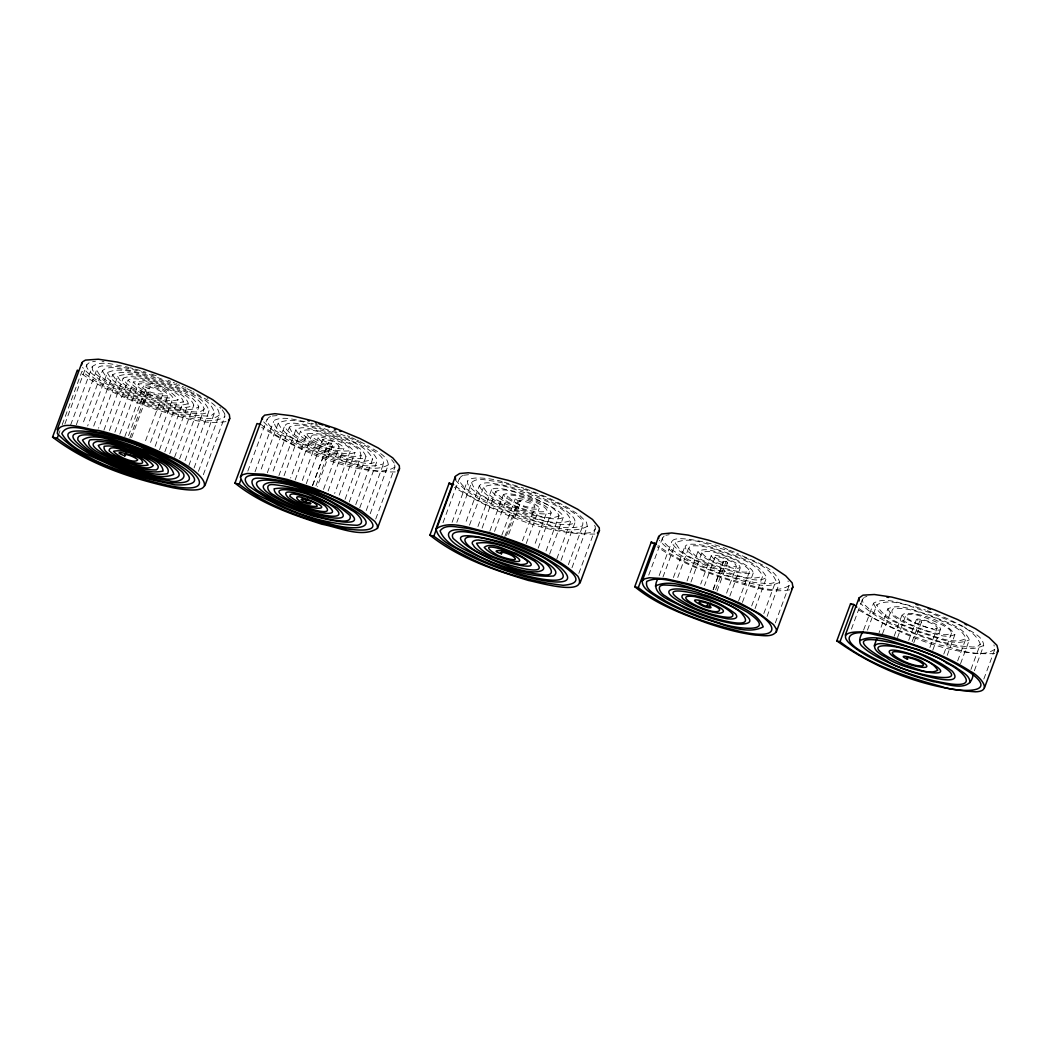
<?xml version="1.0" encoding="UTF-8"?>
<svg xmlns="http://www.w3.org/2000/svg" width="1051" height="1051" viewBox="0 0 1051 1051"><rect width="100%" height="100%" fill="white"/><g stroke="black" fill="none" stroke-linecap="round" stroke-linejoin="round"><path stroke-width="0.75" stroke-dasharray="5 3.75" d="M913.739 642.923L921.451 622.074C906.001 615.177 935.232 621.719 937.111 625.516A15.581 3.271 20.3 0 1 940.29 628.209A16.79 3.521 20.3 0 1 939.804 629.891A18.012 3.77 20.3 0 1 935.311 629.996M538.165 548.162L551.21 512.901C546.284 496.335 469.902 483.092 522.137 506.056C530.256 510.352 549.371 511.062 531.386 502.483C528.955 499.107 504.992 495.875 520.757 501.642L508.29 535.366M359.757 507.83L377.27 460.483C373.223 448.107 356.828 444.245 346.449 438.175C332.615 432.184 318.256 427.179 303.424 424.341C265.023 417.694 296.973 440.789 310.965 444.915C313.934 448.265 384.443 471.387 360.506 449.079C348.446 440.829 334.599 435.548 320.686 431.344C313.014 430.174 302.806 424.867 295.856 429.767L278.909 475.591M131.598 437.623L149.636 388.896C146.312 384.666 162.774 390.827 162.918 393.77L144.854 442.589M921.451 622.074C917.392 617.502 932.644 623.282 934.444 625.095A11.916 2.496 20.3 0 1 936.901 627.158A13.124 2.746 20.3 0 1 936.559 628.485A14.28 2.995 20.3 0 1 933.012 628.577M506.477 535.498L519.522 500.237C547.164 506.056 531.819 512.113 514.241 501.669C490.2 485.904 547.965 502.47 547.032 511.351L533.987 546.599M306.261 483.775L322.644 439.489C337.765 439.463 349.142 453.809 323.485 443.601C287.081 425.786 348.971 438.937 350.443 450.669L334.625 493.431M149.636 388.896C129.352 381.211 168.817 388.476 167.805 395.741L149.781 444.481M164.823 451.851L183.413 401.587C179.826 391.721 165.835 389.106 157.111 384.64C148.046 382.301 137.247 376.232 128.104 380.015C137.234 392.194 157.86 399.144 173.06 397.83C166.583 388.318 149.781 382.498 138.338 383.97C143.448 390.552 154.72 394.756 162.918 393.77M185.042 460.64L204.196 408.852C198.35 393.941 178.144 389.803 165.007 382.735C148.191 377.861 123.913 364.605 107.36 372.645L87.64 425.944M169.75 453.73L188.339 403.466C184.201 391.931 167.792 388.883 157.624 383.641C146.851 380.856 134.068 373.683 123.177 378.137C126.501 387.635 139.901 390.184 148.178 394.545C157.558 397.16 168.291 403.019 177.961 399.735C170.722 387.99 147.245 380.199 133.477 381.947C140.151 391.379 156.271 396.805 167.805 395.741M188.865 465.514L209.149 410.691C202.79 394.296 180.549 389.763 166.15 381.999C153.328 376.875 140.151 372.553 126.619 369.729C119.105 369.164 108.45 364.71 102.42 370.806L82.701 424.118M107.36 372.645C115.36 388.515 137.287 392.798 152.579 399.866C165.506 402.98 181.468 411.624 193.844 405.108C188.996 393.442 173.389 390.013 162.984 384.43C148.992 380.515 131.756 370.307 117.699 376.416L98.544 428.204M502.181 481.739C495.205 478.639 452.035 472.03 473.213 490.173C499.094 508.382 529.98 519.457 561.129 524.41C595.628 527.011 555.703 502.312 545.666 499.645C531.478 493.287 516.724 488.071 501.511 484.8C494.64 484.248 484.958 480.136 479.361 485.615L465.186 523.937M295.856 429.767C300.599 440.106 314.735 442.944 324.325 447.673C333.876 450.051 345.503 456.686 355.002 452.39C344.964 439.646 323.104 431.803 307.023 433.695L290.641 477.982M117.699 376.416C122.822 387.727 138.298 390.841 148.756 396.043C159.594 398.855 172.443 406.041 183.413 401.587M102.42 370.806C111.235 388.436 135.632 393.192 152.592 401.048C167.07 404.556 184.897 414.186 198.797 406.947C193.397 393.823 175.806 389.974 164.14 383.694C148.257 379.227 128.748 367.692 112.759 374.576L93.605 426.364M270.488 416.432C260.884 421.044 274.981 430.371 279.474 433.262C293.439 442.235 308.784 448.816 324.312 454.518C342.981 459.615 364.263 470.598 383.326 463.819C385.008 455.556 373.131 451.378 367.811 447.135C358.194 441.525 347.999 436.966 337.634 432.933C319.346 428.44 296.5 414.462 278.226 423.119L260.149 471.991M112.759 374.576C118.553 387.517 136.302 391.064 148.23 397.028C160.777 400.313 175.622 408.589 188.339 403.466M355.764 504.611L372.711 458.788C364.487 442.786 342.14 438.595 326.585 431.606C314.972 429.15 300.757 421.477 289.393 427.126L272.445 472.95M957.671 660.908L965.935 638.574C961.415 626.961 945.769 623.571 935.548 618.067C922.147 613.285 908.103 607.268 893.613 608.45C886.505 614.02 903.243 620.235 907.236 622.901C919.152 628.472 931.738 633.254 944.888 634.751C969.337 633.057 914.186 611.984 911.256 614.349C892.825 615.045 929.439 629.733 933.012 628.59M751.675 605.941L762.698 576.158C755.143 560.117 730.8 555.966 715.311 549.515C710.095 547.072 676.516 540.385 694.094 554.376C702.068 565.832 783.113 585.525 732.613 558.751C723.403 556.097 710.607 548.057 701.858 552.944C708.453 561.326 720.46 563.98 730.392 566.673C747.905 567.947 719.501 554.534 715.035 557.161L704.498 585.565M970.94 669.448L980.307 644.132C973.528 626.251 946.268 620.615 930.371 612.615C914.173 608.844 892.588 596.495 876.836 604.811C884.036 620.353 905.345 624.622 919.835 631.73C934.116 635.185 951.917 645.445 965.935 638.574M479.361 485.615C490.318 515.095 624.57 538.138 528.141 495.402C446.898 470.007 524.134 521.638 551.21 512.901M546.021 551.039L559.066 515.791C553.89 504.48 538.335 501.419 527.825 496.282C517.828 493.891 505.426 486.771 495.612 491.553C505.925 504.716 530.61 514.018 547.032 511.351M455.438 486.087C480.885 505.111 511.351 516.172 541.41 525.539C555.716 529.441 570.351 533.356 585.302 533.133C589.007 533.12 596.482 532.029 595.208 526.748M947.214 655.364L954.925 634.515C935.535 607.031 860.112 607.215 935.311 629.996M462.742 475.512C453.769 479.834 466.013 488.846 470.375 491.723C484.682 501.445 500.67 508.395 516.79 514.543C537.626 520.862 560.538 532.016 582.267 525.999C585.67 518.76 574.24 513.913 569.747 510.116C560.945 504.585 551.539 500.118 541.988 496.059C526.787 489.753 511.101 484.445 494.929 481.266C487.598 480.727 477.614 476.852 471.584 482.501L456.83 522.36M755.052 608.582L766.613 577.301C757.022 559.684 730.879 555.007 713.143 547.952C706.587 544.825 670.972 538.966 691.519 554.192C701.753 567.474 791.902 588.468 733.072 558.002C723.141 555.427 706.942 545.364 698.074 551.801C706.495 561.786 720.855 565.162 733.112 568.263C755.603 570.062 716.086 551.552 711.172 555.821L700.702 584.12M960.548 663.68L969.35 639.849C962.952 625.581 943.325 621.68 930.148 615.163C917.037 611.958 900.799 602.604 887.885 608.792L879.07 632.623M887.885 608.792C893.153 620.681 909.496 623.913 920.44 629.339C931.12 631.914 944.415 639.612 954.925 634.515M983.828 679.051L994.85 649.268L993.944 644.894M763.827 613.534L775.94 580.769C768.11 563.152 743.701 558.423 727.437 550.382C711.356 546.507 691.466 535.117 675.635 542.776C682.152 557.779 702.843 561.878 716.572 568.775C730.997 572.519 748.128 582.136 762.698 576.158M727.765 549.607C718.766 543.866 642.844 525.671 684.608 554.705C700.781 564.282 718.49 571.087 736.567 576.079C745.895 577.354 758.27 583.45 766.613 577.301M278.226 423.119C286.647 441.236 314.367 446.636 331.538 454.36C344.321 456.896 360.48 465.646 372.711 458.788M664.114 536.076L662.38 538.322L663.115 541.462L671.628 549.752L688.024 559.526L709.464 569.195L732.363 577.183L754.526 582.556L769.082 583.725L773.51 582.885L775.94 580.769M775.323 622.875L789.091 585.643L788.014 581.019M767.072 616.451L779.737 582.201C773.654 565.701 751.215 560.958 736.869 553.115M305.026 421.622C295.252 420.111 284.138 415.868 274.587 420.177C272.222 431.344 290.641 436.283 298.011 441.735C316.574 450.866 336.215 458.039 356.539 462.006C363.12 462.519 372.133 465.816 377.27 460.483M571.994 567.737L587.312 526.341L586.497 522.216L579.521 515.161L564.991 505.938L547.532 497.399L525.684 488.807M714.969 557.266L720.355 560.827A4.243 0.893 20.3 0 0 722.037 561.339L723.692 561.405L713.235 589.729M375.733 519.01L394.94 467.078L394.585 463.806M863.528 597.848L862.254 600.134L863.462 603.734L872.947 612.418L890.223 622.507L912.36 632.347L935.81 640.453L958.276 645.853L973.16 647.048L977.995 646.102L980.307 644.132M289.393 427.126C292.677 437.584 306.813 440.724 315.563 445.769C329.843 450.761 345.332 458.617 360.716 455.74C361.767 445.611 342.298 441.814 335.098 437.295C324.299 434.299 311.503 426.969 300.507 431.238M370.202 513.768L388.279 464.897C387.635 454.886 374.76 450.748 367.666 445.571M974.356 670.735L983.723 645.419C983.013 635.737 970.638 631.717 963.728 626.698M322.644 439.489L324.352 441.17L328.319 442.55M711.172 555.821L713.419 558.462L720.066 561.628A8.355 1.747 20.3 0 0 723.338 562.653L724.323 562.876A7.134 1.498 20.3 0 0 726.451 563.165L726.924 563.152A5.925 1.235 20.3 0 0 727.515 562.797L727.502 562.692A4.401 0.92 20.3 0 0 726.083 561.47L723.535 561.26L723.193 562.167M307.023 433.695C309.007 445.716 368.625 457.251 331.17 440.014C307.956 431.554 321.79 445.23 333.009 444.087L317.179 486.797M556.833 558.804L571.008 520.481C564.952 505.15 543.42 501.077 529.665 494.088C515.397 490.607 497.557 480.268 483.552 487.178C489.805 500.512 508.145 504.152 520.639 510.221C532.542 513.046 547.4 521.585 559.066 515.791M203.342 474.71L224.861 416.511L224.756 413.91M471.584 482.501C476.655 498.029 498.502 502.247 511.535 509.617C530.046 514.99 552.077 527.747 571.008 520.481M194.093 467.918L214.378 413.096C211.29 398.592 191.518 393.81 180.102 386.676C155.206 376.311 128.853 364.789 101.382 365.998C91.187 368.402 102.289 378.399 106.966 380.764C117.357 387.793 128.839 393.035 140.427 397.777C155.811 403.82 171.681 409.062 188.116 411.375C193.266 411.532 200.675 413.647 204.196 408.852M58.869 433.761L59.999 430.713M62.245 424.617L81.965 371.318C105.389 390.42 134.515 400.983 162.813 410.626C180.995 414.396 207.651 427.034 224.743 416.827M64.86 424.065L86.826 364.671L89.65 362.319L95.457 361.229M70.64 424.972L92.265 366.549C101.211 359.902 114.033 365.052 124.241 366.379M76.342 424.775L97.191 368.428M103.918 430.187L123.072 378.413M109.422 430.503L128.025 380.239M114.887 432.211L133.477 381.947M119.814 434.089L138.496 383.707M124.806 436.638L143.527 386.032M128.55 435.639L146.023 388.423M129.89 438.057L148.493 387.793M155.128 446.386L173.152 397.646M159.502 449.775L178.092 399.511M174.545 457.264L193.699 405.476M179.642 458.735L198.797 406.947M198.468 471.321L219.304 414.961C218.779 403.426 203.487 398.763 195.25 392.877M247.826 471.137L267.033 419.204M255.025 471.807L273.667 421.398M267.322 472.753L284.834 425.405M284.033 475.761L300.428 431.462C311.227 444.481 333.758 452.955 350.443 450.669M295.134 480.005L311.516 435.718M302.32 480.478L318.138 437.702M312.397 485.733L328.398 442.484M312.712 485.352L328.438 442.524L332.983 443.982M315.97 485.733L331.788 442.97M323.524 489.372L339.342 446.596M328.07 491.093L343.887 448.33M339.184 495.152L355.002 452.39M345.043 499.343L361.426 455.044M349.247 501.984L366.195 456.16M366.221 510.51L383.733 463.163M443.01 522.728L459.445 478.271M452.088 522.321L467.406 480.924M469.495 525.185L483.67 486.863M477.929 526.538L491.54 489.74M482.094 528.127L495.704 491.342M489.858 531.136L503.468 494.351M494.548 531.464L507.594 496.203M501.761 535.34L515.24 498.883M504.822 536.601L517.867 501.353M522.478 540.858L534.946 507.134M526.223 543.551L539.268 508.29M549.634 554.14L563.244 517.355M561.011 560.38L575.331 521.664M568.381 564.637L583.121 524.777M578.825 573.399L595.273 528.942M648.73 575.12L662.498 537.889M659.174 575.593L671.839 541.344M662.971 577.025L675.635 542.776M673.389 577.538L684.95 546.257M677.737 577.472L688.76 547.689M687.039 580.993L698.179 550.855M690.954 582.096L701.963 552.314M713.064 589.558L723.535 561.26M715.6 589.769L726.07 561.47M717.032 591.174L727.489 562.876M726.596 593.145L736.515 566.344M729.828 596.101L740.285 567.803M738.617 600.936L749.639 571.153M742.413 602.381L753.422 572.598M851.428 629.076L862.437 599.28M863.62 630.009L873.539 603.208C885.467 596.18 901.259 604.194 913.871 606.374M867.469 630.127L876.836 604.811M882.498 633.898L891.301 610.079M894.125 636.262L902.389 613.929M897.528 637.563L905.857 615.111M908.708 640.361L916.419 619.512M912.137 641.57L919.848 620.721M929.912 647.482L937.072 628.117M932.749 650.28L940.461 629.431M943.785 654.09L951.497 633.241M92.265 366.549L92.357 369.689L94.432 372.855L105.166 381.513L122.678 391.195L144.289 400.47L166.741 407.998L188.681 413.017L202.58 413.871L207.126 412.793L209.149 410.691M873.539 603.208C879.805 620.051 904.622 624.82 919.507 632.426C934.956 636.183 954.15 647.232 969.35 639.849M86.826 364.671L86.773 367.351L89.44 371.607L101.33 381.079L120.563 391.642L144.223 401.745L168.712 409.89L191.518 415.119L207.599 416.117L211.711 415.237L214.378 413.096M394.94 467.078C379.858 476.484 359.284 466.276 342.968 463.255C314.38 454.045 284.9 443.758 261.279 424.643M994.85 649.268C978.98 659.91 955.241 647.508 938.031 644.644C910.048 635.75 882.025 625.056 857.931 607.938M789.091 585.643C771.999 596.048 746.236 582.582 728.146 579.022C703.671 570.64 679.012 561.063 658.018 545.64M779.737 582.201C763.065 591.345 740.219 578.746 722.943 575.068C700.741 566.226 675.557 558.712 659.319 540.24M587.312 526.341C569.76 536.155 543.262 522.754 524.83 518.419C500.736 508.829 473.397 500.644 455.898 480.53M388.279 464.897C372.146 473.922 350.85 462.138 334.087 458.932C309.244 449.775 281.786 441.367 263.341 421.53M983.723 645.419C966.486 654.195 944.704 642.306 927.008 638.496C903.729 629.654 878.347 621.417 860.493 603.287M219.304 414.961C212.171 421.359 200.938 417.51 192.254 416.735C177.672 414.094 163.43 409.811 149.478 404.858C126.133 395.176 99.49 387.11 82.569 367.39M519.522 500.237L520.757 501.642M864.421 597.27L866.904 596.39M789.643 589.821C768.097 593.684 746.46 584.973 725.978 579.219C702.029 570.929 678.158 561.3 657.217 546.822M994.758 653.525C947.739 656.244 898.828 633.214 858.838 610.092M225.965 421.609C202.436 425.3 179.012 416.341 156.691 409.811C129.996 400.378 103.037 389.79 80.257 372.632M665.914 535.301L669.211 534.683M594.892 534.039C545.154 535.143 496.243 513.124 454.492 487.414M395.215 471.925C347.855 472.924 301.401 451.891 261.738 427.442M463.557 475.262L470.178 474.526M272.327 415.986L277.096 415.605M102.078 361.294L103.983 361.452M125.437 366.654L129.102 367.522M130.337 367.824L132.886 368.481M504.204 482.238L523.477 488.045M311.306 423.211L313.461 423.803M135.461 369.177L140.729 370.688M315.642 424.42L317.875 425.077M915.513 606.861L925.576 610.106M143.396 371.502L146.089 372.343M151.515 374.13L157.019 376.048M927.271 610.697L945.755 617.935L962.374 625.962M333.811 430.411L336.11 431.265M729.591 550.277L735.069 552.392M167.937 380.199L170.617 381.29M173.27 382.393L174.584 382.958M347.408 435.797L349.602 436.743M175.898 383.523L177.212 384.101M178.499 384.666L179.787 385.244M351.757 437.689L356 439.646M182.309 386.4L183.557 386.978M357.038 440.133L359.074 441.118M184.792 387.569L186.014 388.161M187.223 388.739L191.913 391.103M360.073 441.604L366.76 445.072M193.029 391.695L194.146 392.286M206.902 397.83L207.914 398.46M219.751 407.223L220.841 408.287M391.629 459.707L394.204 463.044M222.247 409.811L224.599 413.503M594.643 525.316L595.102 526.406"/><path stroke-width="1.5" d="M259.847 424.276L256.996 423.54L234.964 483.105C260.096 503.468 291.482 514.399 321.908 524.226C338.987 527.326 361.807 538.519 377.467 528.351L399.498 468.785L399.314 465.685L392.838 457.947L378.176 447.962L359.981 438.556L336.149 428.624L313.093 420.952L292.152 415.802L274.85 413.674L264.616 415.171L262.461 417.497L240.429 477.062C245.014 492.38 264.983 497.425 277.53 505.058C294.07 512.638 311.254 518.852 328.884 523.359C353.451 531.872 388.029 528.955 347.395 506.122C319.649 491.697 289.314 478.875 257.679 478.113C246.959 478.087 253.527 489.372 259.676 491.645C275.546 502.614 293.715 509.774 311.937 515.805C415.171 542.145 302.373 477.785 268.741 482.724C246.906 487.953 296.855 508.001 300.074 509.065C305.802 512.599 361.938 528.469 336.806 507.488C318.046 497.53 295.607 485.023 274.088 488.82C274.153 495.56 283.849 498.069 288.618 501.38C298.931 506.398 309.809 510.379 321.067 512.625C346.896 517.079 322.158 500.329 313.014 498.424C310.045 496.926 277.109 485.457 287.921 497.333C304.041 511.022 346.869 512.783 301.322 497.268C292.073 494.732 298.668 501.971 303.608 502.457C305.815 503.206 308.074 504.099 310.439 504.033C313.211 501.524 301.703 503.981 307.628 499.094M262.461 417.497L262.435 419.362M863.068 631.493C859.889 636.302 857.419 643.225 862.937 647.061C866.786 650.687 871.305 653.472 875.864 656.113C888.581 663.247 902.165 668.725 916.038 673.179C920.334 674.466 966.289 688.681 952.337 671.221C934.194 657.282 911.769 649.663 889.606 644.815C869.992 640.085 870.478 650.175 886.387 657.44C899.459 669.658 977.01 685.239 919.94 657.23C867.469 638.088 891.944 663.063 921.543 667.227A18.012 3.77 20.3 0 0 926.049 667.135A16.79 3.521 20.3 0 0 926.535 665.441A15.581 3.271 20.3 0 0 923.356 662.747C921.215 658.832 892.417 652.513 907.67 659.305C903.229 654.944 918.548 660.186 920.676 662.327A11.916 2.496 20.3 0 1 923.133 664.377A13.124 2.746 20.3 0 1 922.791 665.717A14.28 2.995 20.3 0 1 919.231 665.808C905.437 665.572 871.818 644.237 909.877 654.392C919.362 658.386 932.303 660.921 937.768 670.288C928.112 675.399 915.119 667.621 905.121 665.165C845.556 639.336 898.658 642.266 925.169 656.704C994.863 691.243 906.816 675.57 887.478 661.158C813.172 618.947 933.774 649.492 946.386 663.036C959.432 668.305 981.253 687.696 951.05 683.991C920.308 679.524 890.604 668.2 863.777 652.684C836.609 637.931 851.415 628.222 874.747 634.673C908.734 641.806 942.327 653.919 971.269 673.376C1001.248 695.788 952.863 691.322 941.144 686.421C905.581 676.91 869.361 664.574 840.012 641.727L836.806 640.887L850.574 603.668L853.78 604.496L856.801 607.058M597.362 533.015L599.359 530.794L599.293 527.812L592.528 519.483L577.682 509.262L557.923 498.989L534.88 489.293L508.513 480.425L485.825 474.868L468.194 472.753L459.668 473.515L455.49 476.182L435.981 528.824C438.49 541.856 455.044 546.756 464.962 553.443C480.32 561.3 496.387 567.698 512.809 572.94C519.903 576.171 590.163 594.524 560.236 567.29C533.409 548.661 501.708 537.587 469.876 531.136C442.287 525.106 442.287 538.821 464.831 549.66C492.131 563.336 522.4 578.089 553.575 576.001C560.866 571.416 548.714 564.308 544.996 561.681C531.622 553.299 516.908 547.282 501.984 542.29C403.755 516.527 506.871 575.62 537.416 571.718C559.723 568.394 515.686 549.804 511.509 548.504C501.34 544.746 490.87 541.318 480.018 540.306C476.734 539.242 469.009 541.107 473.515 545.43C479.243 558.554 565.412 580.244 515.91 553.246C507.16 550.895 491.658 541.212 484.209 547.4C491.29 555.388 502.72 558.252 512.73 560.971C527.825 563.835 514.662 554.613 509.315 553.404C506.214 549.962 486.955 549.253 501.485 553.772L502.614 550.698M455.267 476.707L455.556 479.821M836.806 640.887C876.928 669.658 926.154 688.655 975.538 691.808C994.364 691.23 978.376 675.136 970.572 671.418C949.395 657.716 925.721 648.309 901.797 640.611C880.659 630.863 810.807 622.534 866.681 655.548C887.701 667.109 910.324 675.688 933.538 681.692C946.018 683.111 971.15 694.58 973.252 673.717M984.498 687.774L998.266 650.543L996.926 645.301L989.149 637.642L975.578 628.774L957.579 619.538L934.773 609.987L913.477 602.735L891.839 597.113L874.393 594.511L863.016 595.155L859.022 597.993L845.254 635.224M658.071 578.575C647.863 595.024 674.177 601.172 683.965 607.714C700.899 615.255 718.608 621.64 737.053 624.149C777.215 625.109 710.502 594.984 703.316 594.656C685.186 586.445 646.785 584.973 685.541 604.929C697.956 610.946 711.067 615.768 724.678 618.238C728.015 619.302 740.745 620.248 735.516 613.85C720.723 602.63 701.7 594.695 683.005 594.643C678.539 598.255 688.51 602.223 691.085 604.01C699.992 608.45 709.504 612.168 719.462 613.298C740.127 609.816 670.853 589.966 703.539 606.296A8.355 1.747 20.3 0 0 706.824 607.32L707.796 607.557A7.134 1.498 20.3 0 0 709.924 607.846L710.397 607.82A5.925 1.235 20.3 0 0 710.988 607.465L710.936 607.255A4.401 0.92 20.3 0 0 709.556 606.151L707.008 605.941L708.111 602.959M656.35 544.287L651.278 542.04L634.751 586.721C655.706 604.023 681.744 613.784 706.955 623.059C722.786 628.367 738.945 633.044 755.551 635.106C762.172 635.198 771.67 637.812 776.361 631.743L792.888 587.075L792.191 582.898L785.701 575.83L771.933 566.542L752.936 556.78L730.918 547.637L708.4 540.122L687.932 535.051L671.786 532.949L661.644 533.961L658.701 536.457L642.174 581.137C642.358 589.48 652.448 593.5 658.202 597.966C671.471 605.993 685.751 612.194 700.255 617.568C718.595 622.021 745.33 636.328 763.223 626.882C755.722 608.398 727.896 602.578 711.238 594.275C693.87 590.058 672.443 577.814 655.312 586.024M658.701 536.457L658.622 538.48M776.361 631.743L776.269 628.892L773.536 624.636L760.188 614.112L740.521 603.392L714.391 592.304L689.679 584.159L666.032 578.773L649.347 577.735L644.486 578.904L642.174 581.137M859.022 597.993L859.166 600.936M377.467 528.351L377.283 525.25L374.826 521.427L361.82 510.983L340.406 499.291L314.118 488.19L287.12 479.401L263.67 474.251L247.287 473.462L242.584 474.737L240.429 477.062M969.955 682.651C970.204 675.254 961.153 671.55 956.174 667.582C943.824 659.975 930.463 654.182 916.906 649.137C899.564 645.078 876.534 631.914 859.639 640.768M78.024 370.727L77.34 370.11L52.55 437.124C87.364 463.806 130.363 478.35 172.811 487.743C230.392 498.66 197.273 467.327 168.502 455.884C146.023 444.954 122.415 436.244 98.124 430.332C89.204 430.608 57.726 417.181 57.332 433.524C86.944 464.529 134.292 476.379 175.189 484.879C231.365 486.863 148.716 447.476 137.72 445.099C121.982 434.733 25.763 415.447 89.427 453.874C114.414 466.762 141.281 477.009 169.264 480.714C177.566 483.828 190.809 477.469 179.813 470.007C164.521 457.737 145.918 450.485 127.644 443.903C115.387 439.844 102.867 436.165 89.966 434.996C86.182 434.878 76.552 433.748 77.827 439.962C90.241 455.411 111.051 461.192 128.839 468.404C143.054 471.938 159.765 480.57 173.835 474.369C171.168 462.952 155.535 459.34 146.509 453.756C128.629 446.806 109.593 437.86 90.005 439.87C82.096 448.514 111.853 458.157 116.963 461.494C131.52 466.276 147.574 474.724 163.089 471.032C162.301 459.799 142.818 456.213 134.252 451.181C123.125 448.343 109.278 440.211 98.282 445.427C103.287 455.582 117.292 458.315 126.974 462.86C134.541 464.174 147.534 471.794 153.341 465.527C147.035 457.369 135.934 454.584 126.672 450.971C122.481 450.459 109.37 444.271 109.081 450.708C115.282 456.738 123.979 459.418 132.045 462.006C134.2 462.729 145.747 465.685 141.911 460.588C140.4 455.385 105.56 448.383 124.846 455.911L125.975 452.863M204.892 485.707L229.814 418.351L229.354 414.685L225.558 409.562L212.788 399.722L193.279 388.87L169.421 378.294L142.463 368.717L117.357 362.07L98.321 359.206L85.433 360.112L82.464 361.912L81.636 364.894M57.109 429.806L81.886 362.805M124.846 455.911C122.783 452.127 135.802 457.316 137.76 459.852C134.673 464.332 116.897 456.121 113.521 451.273C124.228 448.961 142.516 455.53 148.138 465.002C139.126 467.288 129.68 462.217 121.193 459.484C116.175 456.305 102.42 453.349 104.141 446.281C116.267 444.52 128.261 450.406 139.428 454.505C142.91 457.027 164.823 464.214 156.284 469.902C140.663 470.48 125.713 463.846 111.603 457.868C108.148 455.898 83.607 444.993 97.165 441.42C115.873 441.762 133.727 449.263 150.503 456.962C155.522 460.785 171.825 465.659 167.569 473.646C153.131 476.339 138.64 470.125 124.99 465.882C110.5 459.103 90.714 454.807 82.49 440.093C95.26 430.976 118.96 443.864 132.965 446.964C148.217 452.889 163.982 459.064 176.437 469.981C185.58 478.455 169.5 480.53 163.325 478.376C137.602 474.329 112.799 464.976 89.952 452.613C33.435 415.473 135.132 440.763 144.512 448.974C157.611 452.626 220.815 486.14 169.802 482.58C149.636 479.637 130.153 473.121 111.288 465.54C94.314 456.843 71.954 450.984 61.812 433.629C67.816 420.584 92.225 432.473 102.867 432.776C125.043 438.425 146.614 446.478 167.135 456.581C196.59 468.628 221.262 496.256 168.712 485.536C129.352 476.615 89.48 463.123 57.174 438.32L58.304 435.272M306.288 502.115C290.05 495.849 317.441 500.25 317.1 506.411C307.47 506.91 297.065 502.404 289.787 496.164C289.905 491.671 298.379 495.31 301.243 495.533C309.598 497.885 317.888 501.012 325.101 505.912C338.304 520.14 292.73 503.482 290.234 500.907C258.283 482.659 303.739 490.764 313.067 496.86C339.158 505.505 354.804 524.213 313.54 512.494C299.614 508.25 285.793 502.943 273.641 494.811C268.018 492.643 263.919 483.394 273.457 484.629C300.809 487.546 329.594 497.018 350.088 515.634C352.072 523.858 338.277 520.442 333.377 520.022C313.159 516.291 293.649 509.052 275.401 499.672C227.016 472.004 284.821 479.203 302.938 487.979C319.793 493.694 336.478 500.473 351.428 510.247C356.342 512.231 367.771 523.332 357.274 525.277C318.532 524.055 279.277 508.658 248.299 485.615C235.161 469.731 268.531 476.221 274.692 477.561C289.721 480.727 304.383 485.47 318.689 491.027C335.361 494.601 412.636 537.429 346.738 528.955C308.731 521.02 270.317 508.001 239.234 484.209L240.929 479.624M435.981 528.824C451.05 518.971 472.884 529.757 489.24 532.542C520.232 542.999 553.732 553.273 577.905 576.29C589.69 598.085 534.893 581.348 528.587 580.507C494.036 570.076 458.407 558.015 429.898 535.169L449.184 483.053L453.651 484.564M501.485 553.772C498.095 549.778 510.839 554.547 512.809 556.163C523.267 564.059 498.227 556.399 496.374 554.481C462.703 533.435 552.471 563.599 520.508 564.584C506.319 560.984 483.355 556.78 476.55 543.249C496.558 540.017 517.46 551.473 534.631 561.221C556.452 581.387 493.037 560.866 490.331 557.95C462.532 547.505 450.472 529.205 491.461 540.201C508.973 544.996 526.17 551.565 541.659 561.116C547.913 563.034 557.976 575.37 545.272 575.015C512.507 571.731 477.85 560.511 453.06 538.335C448.961 530.335 463.622 531.386 467.931 532.2C489.674 535.195 510.576 542.71 530.545 551.63C552.681 559.447 588.297 588.218 536.417 578.089C516.869 574.043 497.924 567.422 479.676 559.382C466.145 551.617 446.268 546.454 440.054 530.913C445.532 523.24 457.763 527.655 465.843 528.088C487.02 531.859 507.502 538.861 527.313 547.137C533.172 548.964 604.338 582.149 563.139 585.289C517.237 580.126 471.098 563.743 433.813 536.181L453.099 484.064M579.968 583.2L599.464 530.492M707.139 606.033L705.51 606.007A4.243 0.893 20.3 0 1 703.828 605.494C687.577 597.152 717.846 604.588 719.712 609.79C717.649 618.684 665.493 593.027 694.619 596.561C708.098 599.976 722.996 603.997 732.915 614.231C733.821 618.947 725.821 616.976 723.167 616.832C713.59 615.269 704.341 612.129 695.394 608.45C628.445 574.214 731.956 598.098 742.623 614.585C758.034 632.873 707.06 616.188 703.001 614.533C689.942 609.711 676.883 604.259 665.493 596.114C661.026 594.235 655.154 585.446 663.615 585C693.161 585.42 721.59 597.914 747.077 612.063C782.259 635.277 731.943 628.314 719.528 622.941C700.767 617.502 682.414 610.355 665.309 600.87C659.135 595.996 644.184 591.069 646.746 581.4C658.583 575.909 672.509 581.663 684.635 583.752C705.195 589.151 725.216 596.679 744.2 606.269C777.333 621.115 786.069 642.003 740.206 631.428C704.367 622.639 667.766 610.526 638.312 587.64L654.839 542.973M709.543 606.151L710.647 603.169M840.012 641.727L853.78 604.496M874.117 646.023L876.876 638.574M399.498 468.785L397.725 470.848M998.266 650.543L997.057 652.251M792.888 587.075L791.508 588.836M229.683 418.692L228.514 420.229M886.939 597.165L888.515 597.441M634.751 586.721L638.312 587.64M234.964 483.105L239.234 484.209M52.55 437.124L57.174 438.32M429.898 535.169L433.813 536.181M308.061 420.689L309.257 421.004M315.353 422.738L316.587 423.106M319.084 423.868L320.345 424.262M916.052 604.351L918.048 604.982M321.606 424.657L322.867 425.064M325.416 425.905L326.69 426.338M327.965 426.772L329.239 427.218M928.204 608.398L930.24 609.133M334.363 429.044L335.637 429.517M339.46 430.976L340.721 431.462M965.002 624.097L966.697 624.964M652.316 542.96L651.278 542.04M450.367 484.104L449.184 483.053M850.574 603.668L851.56 604.535"/></g></svg>
